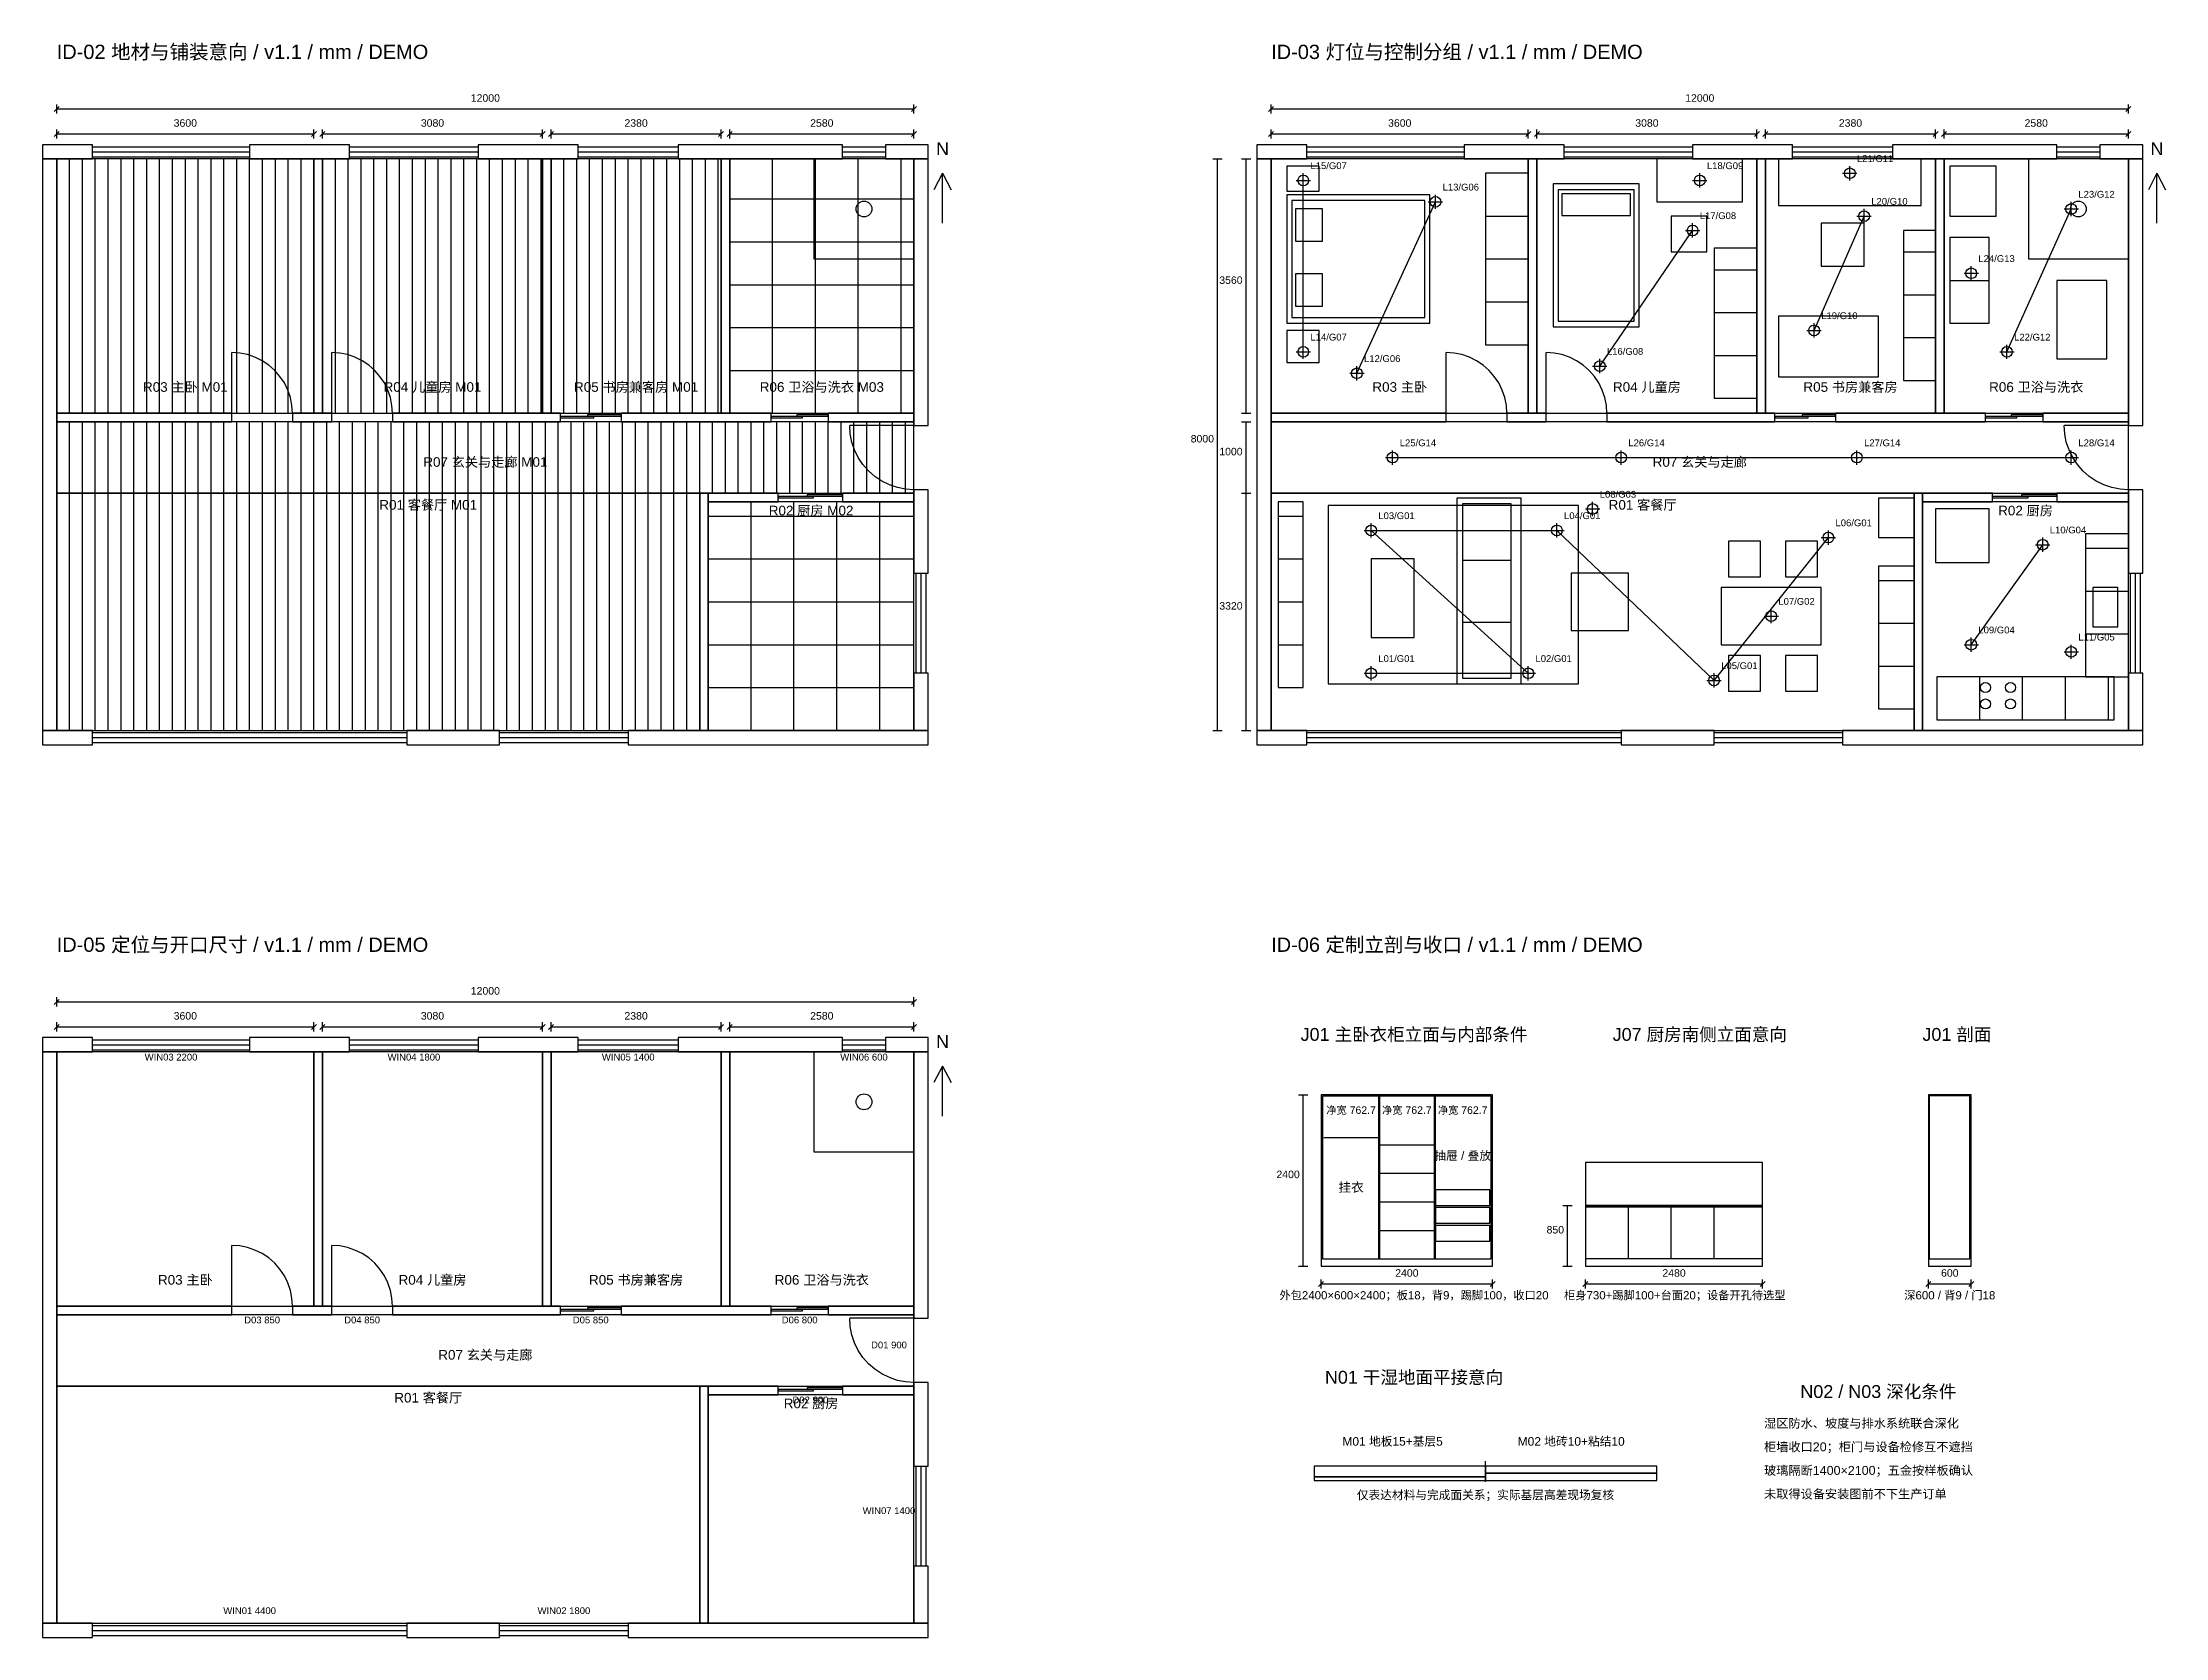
# Model space of a CAD drawing. Header units: millimetres. Extents: x -1120 to 46520, y -12700 to 9632.
# Drawn here: x 16800 to 46520, y -12700 to 9632 of the extents above; entities that cross this region are included whole.
import ezdxf
from ezdxf.enums import TextEntityAlignment as Align

# ---------------------------------------------------------------- set-up
doc = ezdxf.new("R2010")
doc.units = ezdxf.units.MM
for name, color, linetype in [('ID-02_DIMENSION', 7, 'Continuous'), ('ID-02_DOOR', 7, 'Continuous'), ('ID-02_FINISH_JOINT', 7, 'Continuous'), ('ID-02_FIXTURE', 7, 'Continuous'), ('ID-02_FLOOR', 7, 'Continuous'), ('ID-02_GLASS', 7, 'Continuous'), ('ID-02_NORTH', 7, 'Continuous'), ('ID-02_TEXT', 7, 'Continuous'), ('ID-02_WALL', 7, 'Continuous'), ('ID-02_WINDOW', 7, 'Continuous'), ('ID-03_DIMENSION', 7, 'Continuous'), ('ID-03_DOOR', 7, 'Continuous'), ('ID-03_FIXTURE', 7, 'Continuous'), ('ID-03_FLOOR', 7, 'Continuous'), ('ID-03_FURNITURE', 7, 'Continuous'), ('ID-03_GLASS', 7, 'Continuous'), ('ID-03_LIGHT', 3, 'Continuous'), ('ID-03_LIGHT_CONTROL', 3, 'Continuous'), ('ID-03_LIGHT_LABEL', 3, 'Continuous'), ('ID-03_LINE', 7, 'Continuous'), ('ID-03_NORTH', 7, 'Continuous'), ('ID-03_TEXT', 7, 'Continuous'), ('ID-03_WALL', 7, 'Continuous'), ('ID-03_WINDOW', 7, 'Continuous'), ('ID-05_DIMENSION', 7, 'Continuous'), ('ID-05_DOOR', 7, 'Continuous'), ('ID-05_FIXTURE', 7, 'Continuous'), ('ID-05_FLOOR', 7, 'Continuous'), ('ID-05_GLASS', 7, 'Continuous'), ('ID-05_NORTH', 7, 'Continuous'), ('ID-05_TEXT', 7, 'Continuous'), ('ID-05_WALL', 7, 'Continuous'), ('ID-05_WINDOW', 7, 'Continuous'), ('ID-06_DETAIL', 7, 'Continuous'), ('ID-06_DIMENSION', 7, 'Continuous'), ('ID-06_FINISH', 7, 'Continuous'), ('ID-06_JOINERY', 7, 'Continuous'), ('ID-06_LINE', 7, 'Continuous'), ('ID-06_TEXT', 7, 'Continuous')]:
    doc.layers.add(name, color=color, linetype=linetype)
doc.styles.add('CJK', font='Arial Unicode.ttf')

msp = doc.modelspace()

# ---------------------------------------------------------------- linework, layer by layer
at = {"layer": 'ID-02_DIMENSION'}
for p, q in [((16965, 8665), (17035, 8735)), ((17000, 8635), (17000, 8765)), ((17000, 8700), (29000, 8700)), ((28965, 8665), (29035, 8735)), ((29000, 8635), (29000, 8765)), ((16965, 8315), (17035, 8385)), ((17000, 8285), (17000, 8415)), ((17000, 8350), (20600, 8350)), ((20565, 8315), (20635, 8385)), ((20600, 8285), (20600, 8415)), ((20685, 8315), (20755, 8385)), ((20720, 8285), (20720, 8415)), ((20720, 8350), (23800, 8350)), ((23765, 8315), (23835, 8385)), ((23800, 8285), (23800, 8415)), ((23885, 8315), (23955, 8385)), ((23920, 8285), (23920, 8415)), ((23920, 8350), (26300, 8350)), ((26265, 8315), (26335, 8385)), ((26300, 8285), (26300, 8415)), ((26385, 8315), (26455, 8385)), ((26420, 8285), (26420, 8415)), ((26420, 8350), (29000, 8350)), ((28965, 8315), (29035, 8385)), ((29000, 8285), (29000, 8415))]:
    msp.add_line(p, q, dxfattribs=at)
at = {"layer": 'ID-02_DOOR'}
for p, q in [((19450, 4440), (19450, 5290)), ((19561, 5283), (19450, 5290)), ((19670, 5261), (19561, 5283)), ((19775, 5225), (19670, 5261)), ((19875, 5176), (19775, 5225)), ((19967, 5114), (19875, 5176)), ((20051, 5041), (19967, 5114)), ((20850, 4440), (20850, 5290)), ((20961, 5283), (20850, 5290)), ((21070, 5261), (20961, 5283)), ((21175, 5225), (21070, 5261)), ((21275, 5176), (21175, 5225)), ((21367, 5114), (21275, 5176)), ((21451, 5041), (21367, 5114)), ((20124, 4957), (20051, 5041)), ((20186, 4865), (20124, 4957)), ((20235, 4765), (20186, 4865)), ((20271, 4660), (20235, 4765)), ((21524, 4957), (21451, 5041)), ((21586, 4865), (21524, 4957)), ((21635, 4765), (21586, 4865)), ((21671, 4660), (21635, 4765)), ((20293, 4551), (20271, 4660)), ((20300, 4440), (20293, 4551)), ((21693, 4551), (21671, 4660)), ((21700, 4440), (21693, 4551)), ((29000, 4270), (28100, 4270)), ((28108, 4153), (28100, 4270)), ((28131, 4037), (28108, 4153)), ((28169, 3926), (28131, 4037)), ((28221, 3820), (28169, 3926)), ((28286, 3722), (28221, 3820)), ((28364, 3634), (28286, 3722)), ((28452, 3556), (28364, 3634)), ((28550, 3491), (28452, 3556)), ((28656, 3439), (28550, 3491)), ((28767, 3401), (28656, 3439)), ((28883, 3378), (28767, 3401)), ((29000, 3370), (28883, 3378))]:
    msp.add_line(p, q, dxfattribs=at)
for points in [[(24050, 4374), (24518, 4374), (24518, 4394), (24050, 4394)], [(24432, 4398), (24900, 4398), (24900, 4418), (24432, 4418)], [(27000, 4374), (27440, 4374), (27440, 4394), (27000, 4394)], [(27360, 4398), (27800, 4398), (27800, 4418), (27360, 4418)], [(27100, 3254), (27595, 3254), (27595, 3274), (27100, 3274)], [(27505, 3278), (28000, 3278), (28000, 3298), (27505, 3298)]]:
    msp.add_lwpolyline(points, close=True, dxfattribs=at)
at = {"layer": 'ID-02_FINISH_JOINT'}
for p, q in [((17180, 4440), (17180, 8000)), ((17360, 4440), (17360, 8000)), ((17540, 4440), (17540, 8000)), ((17720, 4440), (17720, 8000)), ((17900, 4440), (17900, 8000)), ((18080, 4440), (18080, 8000)), ((18260, 4440), (18260, 8000)), ((18440, 4440), (18440, 8000)), ((18620, 4440), (18620, 8000)), ((18800, 4440), (18800, 8000)), ((18980, 4440), (18980, 8000)), ((19160, 4440), (19160, 8000)), ((19340, 4440), (19340, 8000)), ((19520, 4440), (19520, 8000)), ((19700, 4440), (19700, 8000)), ((19880, 4440), (19880, 8000)), ((20060, 4440), (20060, 8000)), ((20240, 4440), (20240, 8000)), ((20420, 4440), (20420, 8000)), ((20900, 4440), (20900, 8000)), ((21080, 4440), (21080, 8000)), ((21260, 4440), (21260, 8000)), ((21440, 4440), (21440, 8000)), ((21620, 4440), (21620, 8000)), ((21800, 4440), (21800, 8000)), ((21980, 4440), (21980, 8000)), ((22160, 4440), (22160, 8000)), ((22340, 4440), (22340, 8000)), ((22520, 4440), (22520, 8000)), ((22700, 4440), (22700, 8000)), ((22880, 4440), (22880, 8000)), ((23060, 4440), (23060, 8000)), ((23240, 4440), (23240, 8000)), ((23420, 4440), (23420, 8000)), ((23600, 4440), (23600, 8000)), ((23780, 4440), (23780, 8000)), ((24100, 4440), (24100, 8000)), ((24280, 4440), (24280, 8000)), ((24460, 4440), (24460, 8000)), ((24640, 4440), (24640, 8000)), ((24820, 4440), (24820, 8000)), ((25000, 4440), (25000, 8000)), ((25180, 4440), (25180, 8000)), ((25360, 4440), (25360, 8000)), ((25540, 4440), (25540, 8000)), ((25720, 4440), (25720, 8000)), ((25900, 4440), (25900, 8000)), ((26080, 4440), (26080, 8000)), ((26260, 4440), (26260, 8000)), ((27020, 4440), (27020, 8000)), ((27620, 4440), (27620, 8000)), ((28220, 4440), (28220, 8000)), ((28820, 4440), (28820, 8000)), ((26420, 7440), (29000, 7440)), ((26420, 6840), (29000, 6840)), ((26420, 6240), (29000, 6240)), ((26420, 5640), (29000, 5640)), ((26420, 5040), (29000, 5040)), ((17180, 3320), (17180, 4320)), ((17360, 3320), (17360, 4320)), ((17540, 3320), (17540, 4320)), ((17720, 3320), (17720, 4320)), ((17900, 3320), (17900, 4320)), ((18080, 3320), (18080, 4320)), ((18260, 3320), (18260, 4320)), ((18440, 3320), (18440, 4320)), ((18620, 3320), (18620, 4320)), ((18800, 3320), (18800, 4320)), ((18980, 3320), (18980, 4320)), ((19160, 3320), (19160, 4320)), ((19340, 3320), (19340, 4320)), ((19520, 3320), (19520, 4320)), ((19700, 3320), (19700, 4320)), ((19880, 3320), (19880, 4320)), ((20060, 3320), (20060, 4320)), ((20240, 3320), (20240, 4320)), ((20420, 3320), (20420, 4320)), ((20600, 3320), (20600, 4320)), ((20780, 3320), (20780, 4320)), ((20960, 3320), (20960, 4320)), ((21140, 3320), (21140, 4320)), ((21320, 3320), (21320, 4320)), ((21500, 3320), (21500, 4320)), ((21680, 3320), (21680, 4320)), ((21860, 3320), (21860, 4320)), ((22040, 3320), (22040, 4320)), ((22220, 3320), (22220, 4320)), ((22400, 3320), (22400, 4320)), ((22580, 3320), (22580, 4320)), ((22760, 3320), (22760, 4320)), ((22940, 3320), (22940, 4320)), ((23120, 3320), (23120, 4320)), ((23300, 3320), (23300, 4320)), ((23480, 3320), (23480, 4320)), ((23660, 3320), (23660, 4320)), ((23840, 3320), (23840, 4320)), ((24020, 3320), (24020, 4320)), ((24200, 3320), (24200, 4320)), ((24380, 3320), (24380, 4320)), ((24560, 3320), (24560, 4320)), ((24740, 3320), (24740, 4320)), ((24920, 3320), (24920, 4320)), ((25100, 3320), (25100, 4320)), ((25280, 3320), (25280, 4320)), ((25460, 3320), (25460, 4320)), ((25640, 3320), (25640, 4320)), ((25820, 3320), (25820, 4320)), ((26000, 3320), (26000, 4320)), ((26180, 3320), (26180, 4320)), ((26360, 3320), (26360, 4320)), ((26540, 3320), (26540, 4320)), ((26720, 3320), (26720, 4320)), ((26900, 3320), (26900, 4320)), ((27080, 3320), (27080, 4320)), ((27260, 3320), (27260, 4320)), ((27440, 3320), (27440, 4320)), ((27620, 3320), (27620, 4320)), ((27800, 3320), (27800, 4320)), ((27980, 3320), (27980, 4320)), ((28160, 3320), (28160, 4320)), ((28340, 3320), (28340, 4320)), ((28520, 3320), (28520, 4320)), ((28700, 3320), (28700, 4320)), ((28880, 3320), (28880, 4320)), ((17180, 0), (17180, 3320)), ((17360, 0), (17360, 3320)), ((17540, 0), (17540, 3320)), ((17720, 0), (17720, 3320)), ((17900, 0), (17900, 3320)), ((18080, 0), (18080, 3320)), ((18260, 0), (18260, 3320)), ((18440, 0), (18440, 3320)), ((18620, 0), (18620, 3320)), ((18800, 0), (18800, 3320)), ((18980, 0), (18980, 3320)), ((19160, 0), (19160, 3320)), ((19340, 0), (19340, 3320)), ((19520, 0), (19520, 3320)), ((19700, 0), (19700, 3320)), ((19880, 0), (19880, 3320)), ((20060, 0), (20060, 3320)), ((20240, 0), (20240, 3320)), ((20420, 0), (20420, 3320)), ((20600, 0), (20600, 3320)), ((20780, 0), (20780, 3320)), ((20960, 0), (20960, 3320)), ((21140, 0), (21140, 3320)), ((21320, 0), (21320, 3320)), ((21500, 0), (21500, 3320)), ((21680, 0), (21680, 3320)), ((21860, 0), (21860, 3320)), ((22040, 0), (22040, 3320)), ((22220, 0), (22220, 3320)), ((22400, 0), (22400, 3320)), ((22580, 0), (22580, 3320)), ((22760, 0), (22760, 3320)), ((22940, 0), (22940, 3320)), ((23120, 0), (23120, 3320)), ((23300, 0), (23300, 3320)), ((23480, 0), (23480, 3320)), ((23660, 0), (23660, 3320)), ((23840, 0), (23840, 3320)), ((24020, 0), (24020, 3320)), ((24200, 0), (24200, 3320)), ((24380, 0), (24380, 3320)), ((24560, 0), (24560, 3320)), ((24740, 0), (24740, 3320)), ((24920, 0), (24920, 3320)), ((25100, 0), (25100, 3320)), ((25280, 0), (25280, 3320)), ((25460, 0), (25460, 3320)), ((25640, 0), (25640, 3320)), ((25820, 0), (25820, 3320)), ((26120, 3000), (29000, 3000)), ((26720, 0), (26720, 3200)), ((27320, 0), (27320, 3200)), ((27920, 0), (27920, 3200)), ((28520, 0), (28520, 3200)), ((26120, 2400), (29000, 2400)), ((26120, 1800), (29000, 1800)), ((26120, 1200), (29000, 1200)), ((26120, 600), (29000, 600))]:
    msp.add_line(p, q, dxfattribs=at)
at = {"layer": 'ID-02_FIXTURE'}
msp.add_lwpolyline([(27600, 6600), (29000, 6600), (29000, 8000), (27600, 8000)], close=True, dxfattribs=at)
msp.add_circle((28300, 7300), 110, dxfattribs=at)
at = {"layer": 'ID-02_FLOOR'}
for points in [[(17000, 4440), (20600, 4440), (20600, 8000), (17000, 8000)], [(20720, 4440), (23800, 4440), (23800, 8000), (20720, 8000)], [(23920, 4440), (26300, 4440), (26300, 8000), (23920, 8000)], [(26420, 4440), (29000, 4440), (29000, 8000), (26420, 8000)], [(17000, 3320), (29000, 3320), (29000, 4320), (17000, 4320)], [(17000, 0), (26000, 0), (26000, 3320), (17000, 3320)], [(26120, 0), (29000, 0), (29000, 3200), (26120, 3200)]]:
    msp.add_lwpolyline(points, close=True, dxfattribs=at)
at = {"layer": 'ID-02_GLASS'}
msp.add_line((27600, 6600), (29000, 6600), dxfattribs=at)
at = {"layer": 'ID-02_NORTH'}
for p, q in [((29400, 7800), (29280, 7570)), ((29400, 7100), (29400, 7800)), ((29400, 7800), (29520, 7570))]:
    msp.add_line(p, q, dxfattribs=at)
at = {"layer": 'ID-02_WALL'}
for points in [[(16800, 8000), (17500, 8000), (17500, 8200), (16800, 8200)], [(19700, 8000), (21100, 8000), (21100, 8200), (19700, 8200)], [(22900, 8000), (24300, 8000), (24300, 8200), (22900, 8200)], [(25700, 8000), (28000, 8000), (28000, 8200), (25700, 8200)], [(28600, 8000), (29200, 8000), (29200, 8200), (28600, 8200)], [(16800, 0), (17000, 0), (17000, 8000), (16800, 8000)], [(20600, 4440), (20720, 4440), (20720, 8000), (20600, 8000)], [(23800, 4440), (23920, 4440), (23920, 8000), (23800, 8000)], [(26300, 4440), (26420, 4440), (26420, 8000), (26300, 8000)], [(29000, 4270), (29200, 4270), (29200, 8000), (29000, 8000)], [(17000, 4320), (19450, 4320), (19450, 4440), (17000, 4440)], [(20300, 4320), (20850, 4320), (20850, 4440), (20300, 4440)], [(21700, 4320), (24050, 4320), (24050, 4440), (21700, 4440)], [(24900, 4320), (27000, 4320), (27000, 4440), (24900, 4440)], [(27800, 4320), (29000, 4320), (29000, 4440), (27800, 4440)], [(26000, 0), (26120, 0), (26120, 3320), (26000, 3320)], [(26120, 3200), (27100, 3200), (27100, 3320), (26120, 3320)], [(28000, 3200), (29000, 3200), (29000, 3320), (28000, 3320)], [(29000, 2200), (29200, 2200), (29200, 3370), (29000, 3370)], [(29000, 0), (29200, 0), (29200, 800), (29000, 800)], [(16800, -200), (17500, -200), (17500, 0), (16800, 0)], [(21900, -200), (23200, -200), (23200, 0), (21900, 0)], [(25000, -200), (29200, -200), (29200, 0), (25000, 0)]]:
    msp.add_lwpolyline(points, close=True, dxfattribs=at)
at = {"layer": 'ID-02_WINDOW'}
for p, q in [((17500, 8170), (19700, 8170)), ((17500, 8100), (19700, 8100)), ((17500, 8030), (19700, 8030)), ((21100, 8170), (22900, 8170)), ((21100, 8100), (22900, 8100)), ((21100, 8030), (22900, 8030)), ((24300, 8170), (25700, 8170)), ((24300, 8100), (25700, 8100)), ((24300, 8030), (25700, 8030)), ((28000, 8170), (28600, 8170)), ((28000, 8100), (28600, 8100)), ((28000, 8030), (28600, 8030)), ((29030, 800), (29030, 2200)), ((29100, 800), (29100, 2200)), ((29170, 800), (29170, 2200)), ((17500, -30), (21900, -30)), ((17500, -100), (21900, -100)), ((17500, -170), (21900, -170)), ((23200, -30), (25000, -30)), ((23200, -100), (25000, -100)), ((23200, -170), (25000, -170))]:
    msp.add_line(p, q, dxfattribs=at)
at = {"layer": 'ID-03_DIMENSION'}
for p, q in [((33965, 8665), (34035, 8735)), ((34000, 8635), (34000, 8765)), ((34000, 8700), (46000, 8700)), ((45965, 8665), (46035, 8735)), ((46000, 8635), (46000, 8765)), ((33965, 8315), (34035, 8385)), ((34000, 8285), (34000, 8415)), ((34000, 8350), (37600, 8350)), ((37565, 8315), (37635, 8385)), ((37600, 8285), (37600, 8415)), ((37685, 8315), (37755, 8385)), ((37720, 8285), (37720, 8415)), ((37720, 8350), (40800, 8350)), ((40765, 8315), (40835, 8385)), ((40800, 8285), (40800, 8415)), ((40885, 8315), (40955, 8385)), ((40920, 8285), (40920, 8415)), ((40920, 8350), (43300, 8350)), ((43265, 8315), (43335, 8385)), ((43300, 8285), (43300, 8415)), ((43385, 8315), (43455, 8385)), ((43420, 8285), (43420, 8415)), ((43420, 8350), (46000, 8350)), ((45965, 8315), (46035, 8385)), ((46000, 8285), (46000, 8415)), ((33185, 8000), (33315, 8000)), ((33250, 0), (33250, 8000)), ((33585, 8000), (33715, 8000)), ((33650, 4440), (33650, 8000)), ((33585, 4440), (33715, 4440)), ((33585, 4320), (33715, 4320)), ((33650, 3320), (33650, 4320)), ((33585, 3320), (33715, 3320)), ((33585, 3320), (33715, 3320)), ((33650, 0), (33650, 3320)), ((33185, 0), (33315, 0)), ((33585, 0), (33715, 0))]:
    msp.add_line(p, q, dxfattribs=at)
at = {"layer": 'ID-03_DOOR'}
for p, q in [((36450, 4440), (36450, 5290)), ((36561, 5283), (36450, 5290)), ((36670, 5261), (36561, 5283)), ((36775, 5225), (36670, 5261)), ((36875, 5176), (36775, 5225)), ((36967, 5114), (36875, 5176)), ((37051, 5041), (36967, 5114)), ((37850, 4440), (37850, 5290)), ((37961, 5283), (37850, 5290)), ((38070, 5261), (37961, 5283)), ((38175, 5225), (38070, 5261)), ((38275, 5176), (38175, 5225)), ((38367, 5114), (38275, 5176)), ((38451, 5041), (38367, 5114)), ((37124, 4957), (37051, 5041)), ((37186, 4865), (37124, 4957)), ((37235, 4765), (37186, 4865)), ((37271, 4660), (37235, 4765)), ((38524, 4957), (38451, 5041)), ((38586, 4865), (38524, 4957)), ((38635, 4765), (38586, 4865)), ((38671, 4660), (38635, 4765)), ((37293, 4551), (37271, 4660)), ((37300, 4440), (37293, 4551)), ((38693, 4551), (38671, 4660)), ((38700, 4440), (38693, 4551)), ((46000, 4270), (45100, 4270)), ((45108, 4153), (45100, 4270)), ((45131, 4037), (45108, 4153)), ((45169, 3926), (45131, 4037)), ((45221, 3820), (45169, 3926)), ((45286, 3722), (45221, 3820)), ((45364, 3634), (45286, 3722)), ((45452, 3556), (45364, 3634)), ((45550, 3491), (45452, 3556)), ((45656, 3439), (45550, 3491)), ((45767, 3401), (45656, 3439)), ((45883, 3378), (45767, 3401)), ((46000, 3370), (45883, 3378))]:
    msp.add_line(p, q, dxfattribs=at)
for points in [[(41050, 4374), (41518, 4374), (41518, 4394), (41050, 4394)], [(41432, 4398), (41900, 4398), (41900, 4418), (41432, 4418)], [(44000, 4374), (44440, 4374), (44440, 4394), (44000, 4394)], [(44360, 4398), (44800, 4398), (44800, 4418), (44360, 4418)], [(44100, 3254), (44595, 3254), (44595, 3274), (44100, 3274)], [(44505, 3278), (45000, 3278), (45000, 3298), (44505, 3298)]]:
    msp.add_lwpolyline(points, close=True, dxfattribs=at)
at = {"layer": 'ID-03_FIXTURE'}
for points in [[(44600, 6600), (46000, 6600), (46000, 8000), (44600, 8000)], [(45500, 1450), (45850, 1450), (45850, 2000), (45500, 2000)]]:
    msp.add_lwpolyline(points, close=True, dxfattribs=at)
for centre, radius in [((45300, 7300), 110), ((44000, 600), 70), ((44350, 600), 70), ((44000, 370), 70), ((44350, 370), 70)]:
    msp.add_circle(centre, radius, dxfattribs=at)
at = {"layer": 'ID-03_FLOOR'}
for points in [[(34000, 4440), (37600, 4440), (37600, 8000), (34000, 8000)], [(37720, 4440), (40800, 4440), (40800, 8000), (37720, 8000)], [(40920, 4440), (43300, 4440), (43300, 8000), (40920, 8000)], [(43420, 4440), (46000, 4440), (46000, 8000), (43420, 8000)], [(34000, 3320), (46000, 3320), (46000, 4320), (34000, 4320)], [(34000, 0), (43000, 0), (43000, 3320), (34000, 3320)], [(43120, 0), (46000, 0), (46000, 3200), (43120, 3200)]]:
    msp.add_lwpolyline(points, close=True, dxfattribs=at)
at = {"layer": 'ID-03_FURNITURE'}
for points in [[(34220, 7550), (34670, 7550), (34670, 7900), (34220, 7900)], [(37000, 5400), (37600, 5400), (37600, 7800), (37000, 7800)], [(39400, 7400), (40600, 7400), (40600, 8000), (39400, 8000)], [(41100, 7350), (43100, 7350), (43100, 8000), (41100, 8000)], [(43500, 7200), (44150, 7200), (44150, 7900), (43500, 7900)], [(34220, 5700), (36220, 5700), (36220, 7500), (34220, 7500)], [(37950, 5650), (39150, 5650), (39150, 7650), (37950, 7650)], [(38020, 5730), (39080, 5730), (39080, 7570), (38020, 7570)], [(38070, 7210), (39030, 7210), (39030, 7510), (38070, 7510)], [(34290, 5780), (36150, 5780), (36150, 7420), (34290, 7420)], [(34340, 6850), (34720, 6850), (34720, 7300), (34340, 7300)], [(39600, 6700), (40100, 6700), (40100, 7200), (39600, 7200)], [(41700, 6500), (42300, 6500), (42300, 7100), (41700, 7100)], [(42850, 4900), (43300, 4900), (43300, 7000), (42850, 7000)], [(43500, 5700), (44050, 5700), (44050, 6900), (43500, 6900)], [(40200, 4650), (40800, 4650), (40800, 6750), (40200, 6750)], [(34340, 5940), (34720, 5940), (34720, 6390), (34340, 6390)], [(45000, 5200), (45700, 5200), (45700, 6300), (45000, 6300)], [(41100, 4950), (42500, 4950), (42500, 5800), (41100, 5800)], [(34220, 5150), (34670, 5150), (34670, 5600), (34220, 5600)], [(34100, 600), (34450, 600), (34450, 3200), (34100, 3200)], [(34800, 650), (38300, 650), (38300, 3150), (34800, 3150)], [(36600, 650), (37500, 650), (37500, 3250), (36600, 3250)], [(36680, 730), (37360, 730), (37360, 3170), (36680, 3170)], [(42500, 2700), (43000, 2700), (43000, 3250), (42500, 3250)], [(43300, 2350), (44050, 2350), (44050, 3100), (43300, 3100)], [(45400, 750), (46000, 750), (46000, 2750), (45400, 2750)], [(35400, 1300), (36000, 1300), (36000, 2400), (35400, 2400)], [(40400, 2150), (40850, 2150), (40850, 2650), (40400, 2650)], [(41200, 2150), (41650, 2150), (41650, 2650), (41200, 2650)], [(38200, 1400), (39000, 1400), (39000, 2200), (38200, 2200)], [(42500, 300), (43000, 300), (43000, 2300), (42500, 2300)], [(40300, 1200), (41700, 1200), (41700, 2000), (40300, 2000)], [(40400, 550), (40850, 550), (40850, 1050), (40400, 1050)], [(41200, 550), (41650, 550), (41650, 1050), (41200, 1050)], [(43320, 150), (45800, 150), (45800, 750), (43320, 750)]]:
    msp.add_lwpolyline(points, close=True, dxfattribs=at)
at = {"layer": 'ID-03_GLASS'}
msp.add_line((44600, 6600), (46000, 6600), dxfattribs=at)
at = {"layer": 'ID-03_LIGHT'}
for p, q in [((34450, 7600), (34450, 7800)), ((40000, 7600), (40000, 7800)), ((42000, 7800), (42200, 7800)), ((42100, 7700), (42100, 7900)), ((34350, 7700), (34550, 7700)), ((36300, 7300), (36300, 7500)), ((39900, 7700), (40100, 7700)), ((36200, 7400), (36400, 7400)), ((42200, 7200), (42400, 7200)), ((42300, 7100), (42300, 7300)), ((45100, 7300), (45300, 7300)), ((45200, 7200), (45200, 7400)), ((39800, 7000), (40000, 7000)), ((39900, 6900), (39900, 7100)), ((43700, 6400), (43900, 6400)), ((43800, 6300), (43800, 6500)), ((41600, 5500), (41600, 5700)), ((34450, 5200), (34450, 5400)), ((41500, 5600), (41700, 5600)), ((44300, 5200), (44300, 5400)), ((34350, 5300), (34550, 5300)), ((35200, 4900), (35200, 5100)), ((38500, 5100), (38700, 5100)), ((38600, 5000), (38600, 5200)), ((44200, 5300), (44400, 5300)), ((35100, 5000), (35300, 5000)), ((35700, 3720), (35700, 3920)), ((38900, 3720), (38900, 3920)), ((42200, 3720), (42200, 3920)), ((45200, 3720), (45200, 3920)), ((35600, 3820), (35800, 3820)), ((38800, 3820), (39000, 3820)), ((42100, 3820), (42300, 3820)), ((45100, 3820), (45300, 3820)), ((38400, 3100), (38600, 3100)), ((38500, 3000), (38500, 3200)), ((35300, 2800), (35500, 2800)), ((35400, 2700), (35400, 2900)), ((37900, 2800), (38100, 2800)), ((38000, 2700), (38000, 2900)), ((41700, 2700), (41900, 2700)), ((41800, 2600), (41800, 2800)), ((44800, 2500), (44800, 2700)), ((44700, 2600), (44900, 2600)), ((40900, 1600), (41100, 1600)), ((41000, 1500), (41000, 1700)), ((43700, 1200), (43900, 1200)), ((43800, 1100), (43800, 1300)), ((45200, 1000), (45200, 1200)), ((35400, 700), (35400, 900)), ((37600, 700), (37600, 900)), ((45100, 1100), (45300, 1100)), ((35300, 800), (35500, 800)), ((37500, 800), (37700, 800)), ((40100, 700), (40300, 700)), ((40200, 600), (40200, 800))]:
    msp.add_line(p, q, dxfattribs=at)
for centre in [(34450, 7700), (40000, 7700), (42100, 7800), (36300, 7400), (42300, 7200), (45200, 7300), (39900, 7000), (43800, 6400), (41600, 5600), (34450, 5300), (44300, 5300), (35200, 5000), (38600, 5100), (35700, 3820), (38900, 3820), (42200, 3820), (45200, 3820), (38500, 3100), (35400, 2800), (38000, 2800), (41800, 2700), (44800, 2600), (41000, 1600), (43800, 1200), (45200, 1100), (35400, 800), (37600, 800), (40200, 700)]:
    msp.add_circle(centre, 75, dxfattribs=at)
at = {"layer": 'ID-03_LIGHT_CONTROL'}
for p, q in [((34450, 5300), (34450, 7700)), ((35200, 5000), (36300, 7400)), ((41600, 5600), (42300, 7200)), ((44300, 5300), (45200, 7300)), ((38600, 5100), (39900, 7000)), ((35700, 3820), (38900, 3820)), ((38900, 3820), (42200, 3820)), ((42200, 3820), (45200, 3820)), ((37600, 800), (35400, 2800)), ((35400, 2800), (38000, 2800)), ((38000, 2800), (40200, 700)), ((40200, 700), (41800, 2700)), ((43800, 1200), (44800, 2600)), ((35400, 800), (37600, 800))]:
    msp.add_line(p, q, dxfattribs=at)
at = {"layer": 'ID-03_LINE'}
for p, q in [((37000, 7200), (37600, 7200)), ((37000, 6600), (37600, 6600)), ((42850, 6700), (43300, 6700)), ((40200, 6450), (40800, 6450)), ((43500, 6300), (44050, 6300)), ((37000, 6000), (37600, 6000)), ((42850, 6100), (43300, 6100)), ((40200, 5850), (40800, 5850)), ((42850, 5500), (43300, 5500)), ((40200, 5250), (40800, 5250)), ((34100, 3000), (34450, 3000)), ((34100, 2400), (34450, 2400)), ((36680, 2383), (37360, 2383)), ((45400, 2550), (46000, 2550)), ((42500, 2100), (43000, 2100)), ((34100, 1800), (34450, 1800)), ((45400, 1950), (46000, 1950)), ((36680, 1517), (37360, 1517)), ((42500, 1500), (43000, 1500)), ((34100, 1200), (34450, 1200)), ((45400, 1350), (46000, 1350)), ((42500, 900), (43000, 900)), ((43920, 150), (43920, 750)), ((44520, 150), (44520, 750)), ((45120, 150), (45120, 750)), ((45720, 150), (45720, 750))]:
    msp.add_line(p, q, dxfattribs=at)
at = {"layer": 'ID-03_NORTH'}
for p, q in [((46400, 7800), (46280, 7570)), ((46400, 7100), (46400, 7800)), ((46400, 7800), (46520, 7570))]:
    msp.add_line(p, q, dxfattribs=at)
at = {"layer": 'ID-03_WALL'}
for points in [[(33800, 8000), (34500, 8000), (34500, 8200), (33800, 8200)], [(36700, 8000), (38100, 8000), (38100, 8200), (36700, 8200)], [(39900, 8000), (41300, 8000), (41300, 8200), (39900, 8200)], [(42700, 8000), (45000, 8000), (45000, 8200), (42700, 8200)], [(45600, 8000), (46200, 8000), (46200, 8200), (45600, 8200)], [(33800, 0), (34000, 0), (34000, 8000), (33800, 8000)], [(37600, 4440), (37720, 4440), (37720, 8000), (37600, 8000)], [(40800, 4440), (40920, 4440), (40920, 8000), (40800, 8000)], [(43300, 4440), (43420, 4440), (43420, 8000), (43300, 8000)], [(46000, 4270), (46200, 4270), (46200, 8000), (46000, 8000)], [(34000, 4320), (36450, 4320), (36450, 4440), (34000, 4440)], [(37300, 4320), (37850, 4320), (37850, 4440), (37300, 4440)], [(38700, 4320), (41050, 4320), (41050, 4440), (38700, 4440)], [(41900, 4320), (44000, 4320), (44000, 4440), (41900, 4440)], [(44800, 4320), (46000, 4320), (46000, 4440), (44800, 4440)], [(43000, 0), (43120, 0), (43120, 3320), (43000, 3320)], [(43120, 3200), (44100, 3200), (44100, 3320), (43120, 3320)], [(45000, 3200), (46000, 3200), (46000, 3320), (45000, 3320)], [(46000, 2200), (46200, 2200), (46200, 3370), (46000, 3370)], [(46000, 0), (46200, 0), (46200, 800), (46000, 800)], [(33800, -200), (34500, -200), (34500, 0), (33800, 0)], [(38900, -200), (40200, -200), (40200, 0), (38900, 0)], [(42000, -200), (46200, -200), (46200, 0), (42000, 0)]]:
    msp.add_lwpolyline(points, close=True, dxfattribs=at)
at = {"layer": 'ID-03_WINDOW'}
for p, q in [((34500, 8170), (36700, 8170)), ((34500, 8100), (36700, 8100)), ((34500, 8030), (36700, 8030)), ((38100, 8170), (39900, 8170)), ((38100, 8100), (39900, 8100)), ((38100, 8030), (39900, 8030)), ((41300, 8170), (42700, 8170)), ((41300, 8100), (42700, 8100)), ((41300, 8030), (42700, 8030)), ((45000, 8170), (45600, 8170)), ((45000, 8100), (45600, 8100)), ((45000, 8030), (45600, 8030)), ((46030, 800), (46030, 2200)), ((46100, 800), (46100, 2200)), ((46170, 800), (46170, 2200)), ((34500, -30), (38900, -30)), ((34500, -100), (38900, -100)), ((34500, -170), (38900, -170)), ((40200, -30), (42000, -30)), ((40200, -100), (42000, -100)), ((40200, -170), (42000, -170))]:
    msp.add_line(p, q, dxfattribs=at)
at = {"layer": 'ID-05_DIMENSION'}
for p, q in [((16965, -3835), (17035, -3765)), ((17000, -3865), (17000, -3735)), ((17000, -3800), (29000, -3800)), ((28965, -3835), (29035, -3765)), ((29000, -3865), (29000, -3735)), ((16965, -4185), (17035, -4115)), ((17000, -4215), (17000, -4085)), ((17000, -4150), (20600, -4150)), ((20565, -4185), (20635, -4115)), ((20600, -4215), (20600, -4085)), ((20685, -4185), (20755, -4115)), ((20720, -4215), (20720, -4085)), ((20720, -4150), (23800, -4150)), ((23765, -4185), (23835, -4115)), ((23800, -4215), (23800, -4085)), ((23885, -4185), (23955, -4115)), ((23920, -4215), (23920, -4085)), ((23920, -4150), (26300, -4150)), ((26265, -4185), (26335, -4115)), ((26300, -4215), (26300, -4085)), ((26385, -4185), (26455, -4115)), ((26420, -4215), (26420, -4085)), ((26420, -4150), (29000, -4150)), ((28965, -4185), (29035, -4115)), ((29000, -4215), (29000, -4085))]:
    msp.add_line(p, q, dxfattribs=at)
at = {"layer": 'ID-05_DOOR'}
for p, q in [((19450, -8060), (19450, -7210)), ((19561, -7217), (19450, -7210)), ((19670, -7239), (19561, -7217)), ((19775, -7275), (19670, -7239)), ((19875, -7324), (19775, -7275)), ((19967, -7386), (19875, -7324)), ((20051, -7459), (19967, -7386)), ((20850, -8060), (20850, -7210)), ((20961, -7217), (20850, -7210)), ((21070, -7239), (20961, -7217)), ((21175, -7275), (21070, -7239)), ((21275, -7324), (21175, -7275)), ((21367, -7386), (21275, -7324)), ((21451, -7459), (21367, -7386)), ((20124, -7543), (20051, -7459)), ((20186, -7635), (20124, -7543)), ((20235, -7735), (20186, -7635)), ((21524, -7543), (21451, -7459)), ((21586, -7635), (21524, -7543)), ((21635, -7735), (21586, -7635)), ((20271, -7840), (20235, -7735)), ((20293, -7949), (20271, -7840)), ((20300, -8060), (20293, -7949)), ((21671, -7840), (21635, -7735)), ((21693, -7949), (21671, -7840)), ((21700, -8060), (21693, -7949)), ((29000, -8230), (28100, -8230)), ((28108, -8347), (28100, -8230)), ((28131, -8463), (28108, -8347)), ((28169, -8574), (28131, -8463)), ((28221, -8680), (28169, -8574)), ((28286, -8778), (28221, -8680)), ((28364, -8866), (28286, -8778)), ((28452, -8944), (28364, -8866)), ((28550, -9009), (28452, -8944)), ((28656, -9061), (28550, -9009)), ((28767, -9099), (28656, -9061)), ((28883, -9122), (28767, -9099)), ((29000, -9130), (28883, -9122))]:
    msp.add_line(p, q, dxfattribs=at)
for points in [[(24050, -8126), (24518, -8126), (24518, -8106), (24050, -8106)], [(24432, -8102), (24900, -8102), (24900, -8082), (24432, -8082)], [(27000, -8126), (27440, -8126), (27440, -8106), (27000, -8106)], [(27360, -8102), (27800, -8102), (27800, -8082), (27360, -8082)], [(27505, -9222), (28000, -9222), (28000, -9202), (27505, -9202)], [(27100, -9246), (27595, -9246), (27595, -9226), (27100, -9226)]]:
    msp.add_lwpolyline(points, close=True, dxfattribs=at)
at = {"layer": 'ID-05_FIXTURE'}
msp.add_lwpolyline([(27600, -5900), (29000, -5900), (29000, -4500), (27600, -4500)], close=True, dxfattribs=at)
msp.add_circle((28300, -5200), 110, dxfattribs=at)
at = {"layer": 'ID-05_FLOOR'}
for points in [[(17000, -8060), (20600, -8060), (20600, -4500), (17000, -4500)], [(20720, -8060), (23800, -8060), (23800, -4500), (20720, -4500)], [(23920, -8060), (26300, -8060), (26300, -4500), (23920, -4500)], [(26420, -8060), (29000, -8060), (29000, -4500), (26420, -4500)], [(17000, -9180), (29000, -9180), (29000, -8180), (17000, -8180)], [(17000, -12500), (26000, -12500), (26000, -9180), (17000, -9180)], [(26120, -12500), (29000, -12500), (29000, -9300), (26120, -9300)]]:
    msp.add_lwpolyline(points, close=True, dxfattribs=at)
at = {"layer": 'ID-05_GLASS'}
msp.add_line((27600, -5900), (29000, -5900), dxfattribs=at)
at = {"layer": 'ID-05_NORTH'}
for p, q in [((29400, -4700), (29280, -4930)), ((29400, -5400), (29400, -4700)), ((29400, -4700), (29520, -4930))]:
    msp.add_line(p, q, dxfattribs=at)
at = {"layer": 'ID-05_WALL'}
for points in [[(16800, -4500), (17500, -4500), (17500, -4300), (16800, -4300)], [(19700, -4500), (21100, -4500), (21100, -4300), (19700, -4300)], [(22900, -4500), (24300, -4500), (24300, -4300), (22900, -4300)], [(25700, -4500), (28000, -4500), (28000, -4300), (25700, -4300)], [(28600, -4500), (29200, -4500), (29200, -4300), (28600, -4300)], [(16800, -12500), (17000, -12500), (17000, -4500), (16800, -4500)], [(20600, -8060), (20720, -8060), (20720, -4500), (20600, -4500)], [(23800, -8060), (23920, -8060), (23920, -4500), (23800, -4500)], [(26300, -8060), (26420, -8060), (26420, -4500), (26300, -4500)], [(29000, -8230), (29200, -8230), (29200, -4500), (29000, -4500)], [(17000, -8180), (19450, -8180), (19450, -8060), (17000, -8060)], [(20300, -8180), (20850, -8180), (20850, -8060), (20300, -8060)], [(21700, -8180), (24050, -8180), (24050, -8060), (21700, -8060)], [(24900, -8180), (27000, -8180), (27000, -8060), (24900, -8060)], [(27800, -8180), (29000, -8180), (29000, -8060), (27800, -8060)], [(26000, -12500), (26120, -12500), (26120, -9180), (26000, -9180)], [(26120, -9300), (27100, -9300), (27100, -9180), (26120, -9180)], [(28000, -9300), (29000, -9300), (29000, -9180), (28000, -9180)], [(29000, -10300), (29200, -10300), (29200, -9130), (29000, -9130)], [(29000, -12500), (29200, -12500), (29200, -11700), (29000, -11700)], [(16800, -12700), (17500, -12700), (17500, -12500), (16800, -12500)], [(21900, -12700), (23200, -12700), (23200, -12500), (21900, -12500)], [(25000, -12700), (29200, -12700), (29200, -12500), (25000, -12500)]]:
    msp.add_lwpolyline(points, close=True, dxfattribs=at)
at = {"layer": 'ID-05_WINDOW'}
for p, q in [((17500, -4330), (19700, -4330)), ((17500, -4400), (19700, -4400)), ((21100, -4330), (22900, -4330)), ((21100, -4400), (22900, -4400)), ((24300, -4330), (25700, -4330)), ((24300, -4400), (25700, -4400)), ((28000, -4330), (28600, -4330)), ((28000, -4400), (28600, -4400)), ((17500, -4470), (19700, -4470)), ((21100, -4470), (22900, -4470)), ((24300, -4470), (25700, -4470)), ((28000, -4470), (28600, -4470)), ((29030, -11700), (29030, -10300)), ((29100, -11700), (29100, -10300)), ((29170, -11700), (29170, -10300)), ((17500, -12530), (21900, -12530)), ((17500, -12600), (21900, -12600)), ((17500, -12670), (21900, -12670)), ((23200, -12530), (25000, -12530)), ((23200, -12600), (25000, -12600)), ((23200, -12670), (25000, -12670))]:
    msp.add_line(p, q, dxfattribs=at)
at = {"layer": 'ID-06_DETAIL'}
msp.add_line((37000, -10520), (37000, -10230), dxfattribs=at)
for points in [[(34600, -10450), (37000, -10450), (37000, -10300), (34600, -10300)], [(37000, -10400), (39400, -10400), (39400, -10300), (37000, -10300)], [(37000, -10500), (39400, -10500), (39400, -10400), (37000, -10400)], [(34600, -10500), (37000, -10500), (37000, -10450), (34600, -10450)]]:
    msp.add_lwpolyline(points, close=True, dxfattribs=at)
at = {"layer": 'ID-06_DIMENSION'}
for p, q in [((34385, -5100), (34515, -5100)), ((34450, -7500), (34450, -5100)), ((38085, -6650), (38215, -6650)), ((38150, -7500), (38150, -6650)), ((34385, -7500), (34515, -7500)), ((34665, -7785), (34735, -7715)), ((34700, -7815), (34700, -7685)), ((37065, -7785), (37135, -7715)), ((37100, -7815), (37100, -7685)), ((38085, -7500), (38215, -7500)), ((38365, -7785), (38435, -7715)), ((38400, -7815), (38400, -7685)), ((40845, -7785), (40915, -7715)), ((40880, -7815), (40880, -7685)), ((43165, -7785), (43235, -7715)), ((43200, -7815), (43200, -7685)), ((43765, -7785), (43835, -7715)), ((43800, -7815), (43800, -7685)), ((34700, -7750), (37100, -7750)), ((38400, -7750), (40880, -7750)), ((43200, -7750), (43800, -7750))]:
    msp.add_line(p, q, dxfattribs=at)
at = {"layer": 'ID-06_FINISH'}
msp.add_lwpolyline([(38400, -6650), (40880, -6650), (40880, -6050), (38400, -6050)], close=True, dxfattribs=at)
at = {"layer": 'ID-06_JOINERY'}
for points in [[(34700, -7500), (37100, -7500), (37100, -5100), (34700, -5100)], [(34720, -7400), (37080, -7400), (37080, -5120), (34720, -5120)], [(35501, -7400), (35519, -7400), (35519, -5120), (35501, -5120)], [(36281, -7400), (36299, -7400), (36299, -5120), (36281, -5120)], [(43200, -7500), (43800, -7500), (43800, -5100), (43200, -5100)], [(43209, -7400), (43782, -7400), (43782, -5118), (43209, -5118)], [(36299, -6650), (37062, -6650), (37062, -6430), (36299, -6430)], [(36299, -6900), (37062, -6900), (37062, -6680), (36299, -6680)], [(38400, -7500), (40880, -7500), (40880, -6650), (38400, -6650)], [(38400, -6670), (40880, -6670), (40880, -6650), (38400, -6650)], [(36299, -7150), (37062, -7150), (37062, -6930), (36299, -6930)], [(38400, -7500), (40880, -7500), (40880, -7400), (38400, -7400)]]:
    msp.add_lwpolyline(points, close=True, dxfattribs=at)
at = {"layer": 'ID-06_LINE'}
for p, q in [((34738, -5700), (35501, -5700)), ((35519, -5800), (36281, -5800)), ((35519, -6200), (36281, -6200)), ((35519, -6600), (36281, -6600)), ((39000, -7400), (39000, -6670)), ((39600, -7400), (39600, -6670)), ((40200, -7400), (40200, -6670)), ((35519, -7000), (36281, -7000))]:
    msp.add_line(p, q, dxfattribs=at)

# ---------------------------------------------------------------- texts
at = {"style": 'CJK'}
for s, p in [('ID-02 地材与铺装意向 / v1.1 / mm / DEMO', (17000, 9400)), ('ID-03 灯位与控制分组 / v1.1 / mm / DEMO', (34000, 9400)), ('ID-05 定位与开口尺寸 / v1.1 / mm / DEMO', (17000, -3100)), ('ID-06 定制立剖与收口 / v1.1 / mm / DEMO', (34000, -3100))]:
    msp.add_text(s, height=200, dxfattribs=at).set_placement(p)
at = {"layer": 'ID-02_DIMENSION', "style": 'CJK'}
for s, p in [('12000', (23000, 8770)), ('3600', (18800, 8420)), ('3080', (22260, 8420)), ('2380', (25110, 8420)), ('2580', (27710, 8420))]:
    msp.add_text(s, height=105, dxfattribs=at).set_placement(p, align=Align.BOTTOM_CENTER)
at = {"layer": 'ID-02_TEXT', "style": 'CJK'}
for s, height, p in [('N', 180, (29400, 8000)), ('R03 主卧 M01', 135, (18800, 4700)), ('R04 儿童房 M01', 135, (22260, 4700)), ('R05 书房兼客房 M01', 135, (25110, 4700)), ('R06 卫浴与洗衣 M03', 135, (27710, 4700)), ('R07 玄关与走廊 M01', 135, (23000, 3650)), ('R01 客餐厅 M01', 135, (22200, 3050)), ('R02 厨房 M02', 135, (27560, 2970))]:
    msp.add_text(s, height=height, dxfattribs=at).set_placement(p, align=Align.BOTTOM_CENTER)
at = {"layer": 'ID-03_DIMENSION', "style": 'CJK'}
for s, p in [('12000', (40000, 8770)), ('3600', (35800, 8420)), ('3080', (39260, 8420)), ('2380', (42110, 8420)), ('2580', (44710, 8420))]:
    msp.add_text(s, height=105, dxfattribs=at).set_placement(p, align=Align.BOTTOM_CENTER)
for s, p in [('3560', (33600, 6220)), ('8000', (33200, 4000)), ('1000', (33600, 3820)), ('3320', (33600, 1660))]:
    msp.add_text(s, height=105, dxfattribs=at).set_placement(p, align=Align.BOTTOM_RIGHT)
at = {"layer": 'ID-03_LIGHT_LABEL', "style": 'CJK'}
for s, p in [('L21/G11', (42200, 7930)), ('L15/G07', (34550, 7830)), ('L18/G09', (40100, 7830)), ('L13/G06', (36400, 7530)), ('L20/G10', (42400, 7330)), ('L23/G12', (45300, 7430)), ('L17/G08', (40000, 7130)), ('L24/G13', (43900, 6530)), ('L19/G10', (41700, 5730)), ('L14/G07', (34550, 5430)), ('L16/G08', (38700, 5230)), ('L22/G12', (44400, 5430)), ('L12/G06', (35300, 5130)), ('L25/G14', (35800, 3950)), ('L26/G14', (39000, 3950)), ('L27/G14', (42300, 3950)), ('L28/G14', (45300, 3950)), ('L08/G03', (38600, 3230)), ('L03/G01', (35500, 2930)), ('L04/G01', (38100, 2930)), ('L06/G01', (41900, 2830)), ('L10/G04', (44900, 2730)), ('L07/G02', (41100, 1730)), ('L09/G04', (43900, 1330)), ('L11/G05', (45300, 1230)), ('L01/G01', (35500, 930)), ('L02/G01', (37700, 930)), ('L05/G01', (40300, 830))]:
    msp.add_text(s, height=95, dxfattribs=at).set_placement(p, align=Align.BOTTOM_LEFT)
at = {"layer": 'ID-03_TEXT', "style": 'CJK'}
for s, height, p in [('N', 180, (46400, 8000)), ('R03 主卧', 135, (35800, 4700)), ('R04 儿童房', 135, (39260, 4700)), ('R05 书房兼客房', 135, (42110, 4700)), ('R06 卫浴与洗衣', 135, (44710, 4700)), ('R07 玄关与走廊', 135, (40000, 3650)), ('R01 客餐厅', 135, (39200, 3050)), ('R02 厨房', 135, (44560, 2970))]:
    msp.add_text(s, height=height, dxfattribs=at).set_placement(p, align=Align.BOTTOM_CENTER)
at = {"layer": 'ID-05_DIMENSION', "style": 'CJK'}
for s, p in [('12000', (23000, -3730)), ('3600', (18800, -4080)), ('3080', (22260, -4080)), ('2380', (25110, -4080)), ('2580', (27710, -4080))]:
    msp.add_text(s, height=105, dxfattribs=at).set_placement(p, align=Align.BOTTOM_CENTER)
at = {"layer": 'ID-05_TEXT', "style": 'CJK'}
for s, height, p in [('N', 180, (29400, -4500)), ('WIN03 2200', 95, (18600, -4650)), ('WIN04 1800', 95, (22000, -4650)), ('WIN05 1400', 95, (25000, -4650)), ('WIN06 600', 95, (28300, -4650)), ('R03 主卧', 135, (18800, -7800)), ('R04 儿童房', 135, (22260, -7800)), ('R05 书房兼客房', 135, (25110, -7800)), ('R06 卫浴与洗衣', 135, (27710, -7800)), ('D03 850', 95, (19875, -8330)), ('D04 850', 95, (21275, -8330)), ('D05 850', 95, (24475, -8330)), ('D06 800', 95, (27400, -8330)), ('D01 900', 95, (28650, -8680)), ('R07 玄关与走廊', 135, (23000, -8850)), ('R01 客餐厅', 135, (22200, -9450)), ('R02 厨房', 135, (27560, -9530)), ('D02 900', 95, (27550, -9450)), ('WIN07 1400', 95, (28650, -11000)), ('WIN01 4400', 95, (19700, -12400)), ('WIN02 1800', 95, (24100, -12400))]:
    msp.add_text(s, height=height, dxfattribs=at).set_placement(p, align=Align.BOTTOM_CENTER)
at = {"layer": 'ID-06_DIMENSION', "style": 'CJK'}
for s, p in [('2400', (34400, -6300)), ('850', (38100, -7075))]:
    msp.add_text(s, height=105, dxfattribs=at).set_placement(p, align=Align.BOTTOM_RIGHT)
for s, p in [('2400', (35900, -7680)), ('2480', (39640, -7680)), ('600', (43500, -7680))]:
    msp.add_text(s, height=105, dxfattribs=at).set_placement(p, align=Align.BOTTOM_CENTER)
at = {"layer": 'ID-06_TEXT', "style": 'CJK'}
for s, height, p in [('J01 主卧衣柜立面与内部条件', 180, (36000, -4400)), ('J07 厨房南侧立面意向', 180, (40000, -4400)), ('J01 剖面', 180, (43600, -4400)), ('净宽 762.7', 105, (35119, -5400)), ('净宽 762.7', 105, (35900, -5400)), ('净宽 762.7', 105, (36681, -5400)), ('抽屉 / 叠放', 120, (36681, -6050)), ('挂衣', 130, (35119, -6500)), ('外包2400×600×2400；板18，背9，踢脚100，收口20', 115, (36000, -8000)), ('柜身730+踢脚100+台面20；设备开孔待选型', 115, (39650, -8000)), ('深600 / 背9 / 门18', 115, (43500, -8000)), ('N01 干湿地面平接意向', 180, (36000, -9200)), ('N02 / N03 深化条件', 180, (42500, -9400)), ('M01 地板15+基层5', 120, (35700, -10050)), ('M02 地砖10+粘结10', 120, (38200, -10050)), ('仅表达材料与完成面关系；实际基层高差现场复核', 120, (37000, -10800))]:
    msp.add_text(s, height=height, dxfattribs=at).set_placement(p, align=Align.BOTTOM_CENTER)
for s, p in [('湿区防水、坡度与排水系统联合深化', (40900, -9800)), ('柜墙收口20；柜门与设备检修互不遮挡', (40900, -10130)), ('玻璃隔断1400×2100；五金按样板确认', (40900, -10460)), ('未取得设备安装图前不下生产订单', (40900, -10790))]:
    msp.add_text(s, height=125, dxfattribs=at).set_placement(p, align=Align.BOTTOM_LEFT)

doc.saveas('drawing.dxf')
